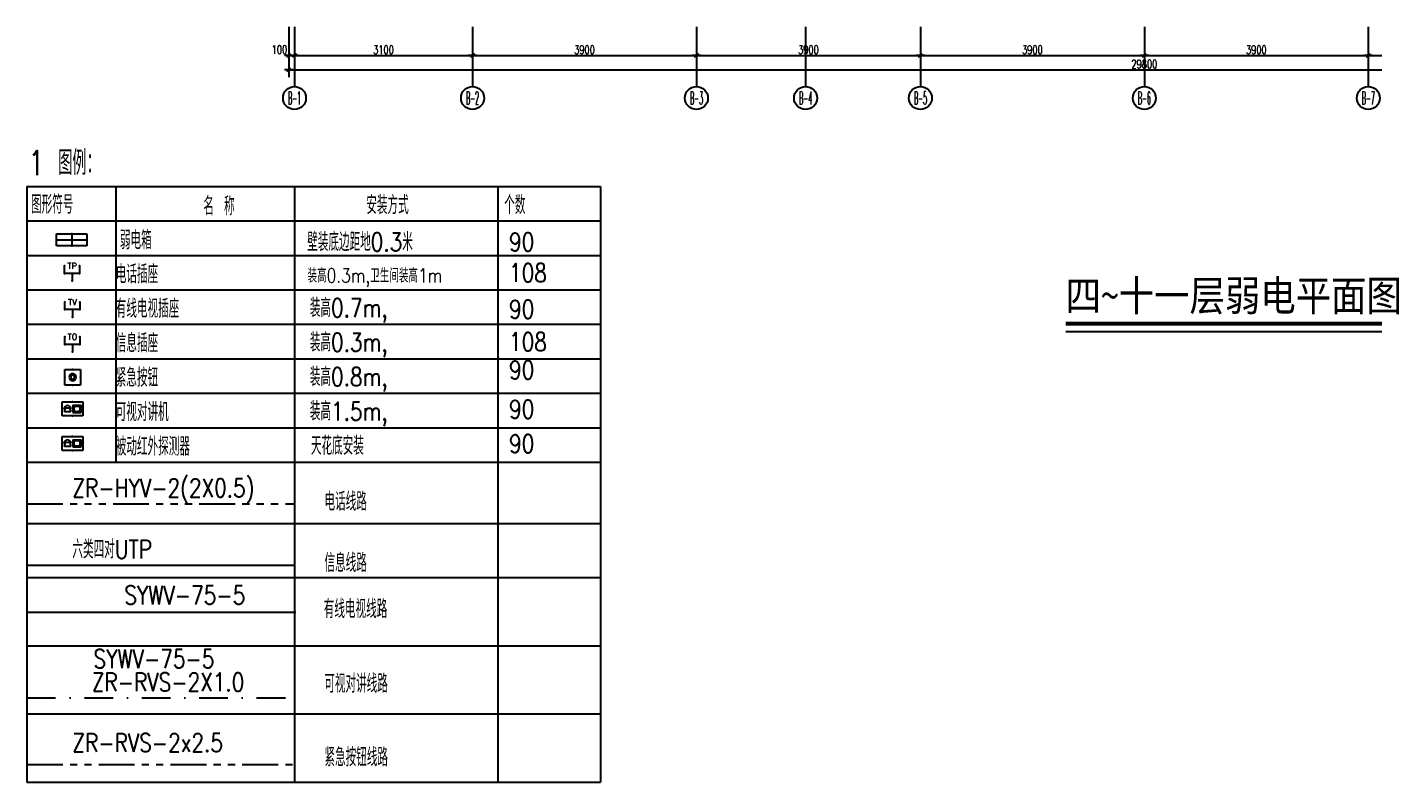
# Model space of a CAD drawing. Extents: x -41969 to 449372, y 65390 to 759577.
# Drawn here: x 315245 to 338705, y 695858 to 709006 of the extents above; entities that cross this region are included whole.
import ezdxf
from ezdxf.enums import TextEntityAlignment as Align

# ---------------------------------------------------------------- set-up
doc = ezdxf.new("R2010")
doc.units = 0
doc.header["$LTSCALE"] = 1000
doc.header["$MEASUREMENT"] = 0
for name, pattern in [('DASHDOT', [1, 0.5, -0.25, 0, -0.25]), ('PHANTOM2', [1.25, 0.625, -0.125, 0.125, -0.125, 0.125, -0.125]), ('PHANTOM3', [1.5, 0.625, -0.125, 0.125, -0.125, 0.125, -0.125, 0.125, -0.125])]:
    doc.linetypes.add(name, pattern=pattern)
for name, color, linetype in [('AXIS_TEXT', 7, 'Continuous'), ('DIM_SYMB', 3, 'Continuous'), ('EQUIP-消防', 241, 'Continuous'), ('EQUIP-箱柜', 241, 'Continuous'), ('EQUIP-通讯', 241, 'Continuous'), ('PUB_TEXT', 7, 'Continuous'), ('TEL_TEXT', 7, 'Continuous'), ('WIRE-照明', 120, 'Continuous'), ('ZM1', 2, 'Continuous'), ('标注', 1, 'Continuous'), ('电气标注', 6, 'Continuous')]:
    doc.layers.add(name, color=color, linetype=linetype)
doc.styles.add('_TCH_AXIS', font='COMPLEX', dxfattribs={"bigfont": 'GBCBIG'})
doc.styles.add('_TCH_LABEL', font='COMPLEX', dxfattribs={"bigfont": 'GBCBIG'})
doc.styles.add('_TEL_DIM', font='SIMPLEX', dxfattribs={"width": 0.8, "height": 3.5, "bigfont": 'HZTXT'})
doc.styles.add('COMPLEX', font='complex_.ttf')
doc.styles.add('DIM_FONT', font='SIMPLEX', dxfattribs={"width": 0.7, "bigfont": 'GBCBIG'})
doc.styles.add('GBHZFS', font='romans.shx', dxfattribs={"width": 0.8, "bigfont": 'gbhzfs.shx'})
doc.styles.get("Standard").update_dxf_attribs({"font": 'gbenor.shx', "bigfont": 'gbcbig.shx'})
doc.styles.add('宋体', font='', dxfattribs={"width": 0.85})
doc.styles.get('宋体').set_extended_font_data('NSimSun')
doc.linetypes.add('TV', pattern='A,2.8,-0.1,["TV",_TEL_DIM,S=0.07,R=0,X=0,Y=-0.1],-0.52', length=3.42)
doc.dimstyles.new('DIMN', dxfattribs={"dimtxt": 300, "dimasz": 1, "dimexe": 250, "dimexo": 0, "dimgap": 150, "dimtad": 1, "dimdec": 0, "dimzin": 0, "dimdsep": 46, "dimtxsty": 'DIM_FONT', "dimblk": '_DIMX', "dimcen": 0.09, "dimclrd": 1, "dimclrt": 7, "dimadec": 0, "dimazin": 0, "dimtfac": 1, "dimtdec": 0, "dimtix": 1, "dimtmove": 2, "dimatfit": 3, "dimldrblk": '_DIMX', "dimfxl": 0, "dimtolj": 1, "dimtzin": 0, "dimarcsym": 0})

# ---------------------------------------------------------------- blocks, each defined once
blk = doc.blocks.new('_DIMX')
blk.add_line((-150, 0), (150, 0))
at = {"const_width": 50}
blk.add_lwpolyline([(-70, -70), (70, 70)], dxfattribs=at)
blk = doc.blocks.new('*D97')
at = {"layer": 'Defpoints', "color": 0}
for p in [(86179, -2169371), (89279, -2169371), (89279, -2169867)]:
    blk.add_point(p, dxfattribs=at)
at = {"layer": '标注', "color": 0, "lineweight": -2}
for p, q in [((86179, -2169371), (86179, -2169992)), ((89279, -2169371), (89279, -2169992))]:
    blk.add_line(p, q, dxfattribs=at)
at = {"layer": '标注', "color": 1, "lineweight": -2}
blk.add_line((86180, -2169867), (89279, -2169867), dxfattribs=at)
at = {"layer": '标注', "color": 1, "lineweight": -2, "xscale": 0.5, "yscale": 0.5, "zscale": 0.5, "rotation": 180}
blk.add_blockref('_DIMX', (86179, -2169867), dxfattribs=at)
at = {"layer": '标注', "color": 1, "lineweight": -2, "xscale": 0.5, "yscale": 0.5, "zscale": 0.5}
blk.add_blockref('_DIMX', (89279, -2169867), dxfattribs=at)
at = {"layer": '标注', "color": 7, "insert": (87729, -2169767), "char_height": 150, "attachment_point": 5, "style": 'DIM_FONT'}
blk.add_mtext('\\A1;3100', dxfattribs=at)
blk = doc.blocks.new('*D98')
at = {"layer": 'Defpoints', "color": 0}
for p in [(89279, -2169371), (93179, -2169371), (93179, -2169867)]:
    blk.add_point(p, dxfattribs=at)
at = {"layer": '标注', "color": 0, "lineweight": -2}
for p, q in [((89279, -2169371), (89279, -2169992)), ((93179, -2169371), (93179, -2169992))]:
    blk.add_line(p, q, dxfattribs=at)
at = {"layer": '标注', "color": 1, "lineweight": -2}
blk.add_line((89280, -2169867), (93179, -2169867), dxfattribs=at)
at = {"layer": '标注', "color": 1, "lineweight": -2, "xscale": 0.5, "yscale": 0.5, "zscale": 0.5, "rotation": 180}
blk.add_blockref('_DIMX', (89279, -2169867), dxfattribs=at)
at = {"layer": '标注', "color": 1, "lineweight": -2, "xscale": 0.5, "yscale": 0.5, "zscale": 0.5}
blk.add_blockref('_DIMX', (93179, -2169867), dxfattribs=at)
at = {"layer": '标注', "color": 7, "insert": (91229, -2169767), "char_height": 150, "attachment_point": 5, "style": 'DIM_FONT'}
blk.add_mtext('\\A1;3900', dxfattribs=at)
blk = doc.blocks.new('*D99')
at = {"layer": 'Defpoints', "color": 0}
for p in [(93179, -2169371), (97079, -2169371), (97079, -2169867)]:
    blk.add_point(p, dxfattribs=at)
at = {"layer": '标注', "color": 0, "lineweight": -2}
for p, q in [((93179, -2169371), (93179, -2169992)), ((97079, -2169371), (97079, -2169992))]:
    blk.add_line(p, q, dxfattribs=at)
at = {"layer": '标注', "color": 1, "lineweight": -2}
blk.add_line((93180, -2169867), (97079, -2169867), dxfattribs=at)
at = {"layer": '标注', "color": 1, "lineweight": -2, "xscale": 0.5, "yscale": 0.5, "zscale": 0.5, "rotation": 180}
blk.add_blockref('_DIMX', (93179, -2169867), dxfattribs=at)
at = {"layer": '标注', "color": 1, "lineweight": -2, "xscale": 0.5, "yscale": 0.5, "zscale": 0.5}
blk.add_blockref('_DIMX', (97079, -2169867), dxfattribs=at)
at = {"layer": '标注', "color": 7, "insert": (95129, -2169767), "char_height": 150, "attachment_point": 5, "style": 'DIM_FONT'}
blk.add_mtext('\\A1;3900', dxfattribs=at)
blk = doc.blocks.new('*D100')
at = {"layer": 'Defpoints', "color": 0}
for p in [(97079, -2169371), (100979, -2169371), (100979, -2169867)]:
    blk.add_point(p, dxfattribs=at)
at = {"layer": '标注', "color": 0, "lineweight": -2}
for p, q in [((97079, -2169371), (97079, -2169992)), ((100979, -2169371), (100979, -2169992))]:
    blk.add_line(p, q, dxfattribs=at)
at = {"layer": '标注', "color": 1, "lineweight": -2}
blk.add_line((97080, -2169867), (100979, -2169867), dxfattribs=at)
at = {"layer": '标注', "color": 1, "lineweight": -2, "xscale": 0.5, "yscale": 0.5, "zscale": 0.5, "rotation": 180}
blk.add_blockref('_DIMX', (97079, -2169867), dxfattribs=at)
at = {"layer": '标注', "color": 1, "lineweight": -2, "xscale": 0.5, "yscale": 0.5, "zscale": 0.5}
blk.add_blockref('_DIMX', (100979, -2169867), dxfattribs=at)
at = {"layer": '标注', "color": 7, "insert": (99029, -2169767), "char_height": 150, "attachment_point": 5, "style": 'DIM_FONT'}
blk.add_mtext('\\A1;3900', dxfattribs=at)
blk = doc.blocks.new('*D101')
at = {"layer": 'Defpoints', "color": 0}
for p in [(100979, -2169371), (104879, -2169371), (104879, -2169867)]:
    blk.add_point(p, dxfattribs=at)
at = {"layer": '标注', "color": 0, "lineweight": -2}
for p, q in [((100979, -2169371), (100979, -2169992)), ((104879, -2169371), (104879, -2169992))]:
    blk.add_line(p, q, dxfattribs=at)
at = {"layer": '标注', "color": 1, "lineweight": -2}
blk.add_line((100980, -2169867), (104879, -2169867), dxfattribs=at)
at = {"layer": '标注', "color": 1, "lineweight": -2, "xscale": 0.5, "yscale": 0.5, "zscale": 0.5, "rotation": 180}
blk.add_blockref('_DIMX', (100979, -2169867), dxfattribs=at)
at = {"layer": '标注', "color": 1, "lineweight": -2, "xscale": 0.5, "yscale": 0.5, "zscale": 0.5}
blk.add_blockref('_DIMX', (104879, -2169867), dxfattribs=at)
at = {"layer": '标注', "color": 7, "insert": (102929, -2169767), "char_height": 150, "attachment_point": 5, "style": 'DIM_FONT'}
blk.add_mtext('\\A1;3900', dxfattribs=at)
blk = doc.blocks.new('*D102')
at = {"layer": 'Defpoints', "color": 0}
for p in [(104879, -2169371), (108779, -2169371), (108779, -2169867)]:
    blk.add_point(p, dxfattribs=at)
at = {"layer": '标注', "color": 0, "lineweight": -2}
for p, q in [((104879, -2169371), (104879, -2169992)), ((108779, -2169371), (108779, -2169992))]:
    blk.add_line(p, q, dxfattribs=at)
at = {"layer": '标注', "color": 1, "lineweight": -2}
blk.add_line((104880, -2169867), (108779, -2169867), dxfattribs=at)
at = {"layer": '标注', "color": 1, "lineweight": -2, "xscale": 0.5, "yscale": 0.5, "zscale": 0.5, "rotation": 180}
blk.add_blockref('_DIMX', (104879, -2169867), dxfattribs=at)
at = {"layer": '标注', "color": 1, "lineweight": -2, "xscale": 0.5, "yscale": 0.5, "zscale": 0.5}
blk.add_blockref('_DIMX', (108779, -2169867), dxfattribs=at)
at = {"layer": '标注', "color": 7, "insert": (106829, -2169767), "char_height": 150, "attachment_point": 5, "style": 'DIM_FONT'}
blk.add_mtext('\\A1;3900', dxfattribs=at)
blk = doc.blocks.new('*D106')
at = {"layer": 'Defpoints', "color": 0}
for p in [(86079, -2169371), (115879, -2169371), (115879, -2170117)]:
    blk.add_point(p, dxfattribs=at)
at = {"layer": '标注', "color": 0, "lineweight": -2}
for p, q in [((86079, -2169371), (86079, -2170242)), ((115879, -2169371), (115879, -2170242))]:
    blk.add_line(p, q, dxfattribs=at)
at = {"layer": '标注', "color": 1, "lineweight": -2}
blk.add_line((86080, -2170117), (115879, -2170117), dxfattribs=at)
at = {"layer": '标注', "color": 1, "lineweight": -2, "xscale": 0.5, "yscale": 0.5, "zscale": 0.5, "rotation": 180}
blk.add_blockref('_DIMX', (86079, -2170117), dxfattribs=at)
at = {"layer": '标注', "color": 1, "lineweight": -2, "xscale": 0.5, "yscale": 0.5, "zscale": 0.5}
blk.add_blockref('_DIMX', (115879, -2170117), dxfattribs=at)
at = {"layer": '标注', "color": 7, "insert": (100979, -2170017), "char_height": 150, "attachment_point": 5, "style": 'DIM_FONT'}
blk.add_mtext('\\A1;29800', dxfattribs=at)
blk = doc.blocks.new('_AXISO')
blk.add_circle((0, 0), 0.5)
at = {"layer": 'AXIS_TEXT', "style": 'COMPLEX', "width": 1.041667}
blk.add_attdef('A', text='', height=0.56, dxfattribs=at).set_placement((-0.25, -0.28), (0.25, -0.28), align=Align.FIT)
blk = doc.blocks.new('*D107')
at = {"layer": 'Defpoints', "color": 0}
for p in [(86079, -2169371), (86179, -2169371), (86079, -2169867)]:
    blk.add_point(p, dxfattribs=at)
at = {"layer": '标注', "color": 0, "lineweight": -2}
for p, q in [((86079, -2169371), (86079, -2169992)), ((86179, -2169371), (86179, -2169992))]:
    blk.add_line(p, q, dxfattribs=at)
at = {"layer": '标注', "color": 1, "lineweight": -2}
blk.add_line((86179, -2169867), (86080, -2169867), dxfattribs=at)
at = {"layer": '标注', "color": 1, "lineweight": -2, "xscale": 0.5, "yscale": 0.5, "zscale": 0.5, "rotation": 180}
blk.add_blockref('_DIMX', (86079, -2169867), dxfattribs=at)
at = {"layer": '标注', "color": 1, "lineweight": -2, "xscale": 0.5, "yscale": 0.5, "zscale": 0.5}
blk.add_blockref('_DIMX', (86179, -2169867), dxfattribs=at)
at = {"layer": '标注', "color": 7, "insert": (85917, -2169766), "char_height": 150, "attachment_point": 5, "style": 'DIM_FONT'}
blk.add_mtext('\\A1;100', dxfattribs=at)
blk = doc.blocks.new('$equip$00001423')
for p, q in [((0.75, 0.6), (-0.75, 0.6)), ((-0.75, 0.6), (-0.75, 0)), ((-0.75, 0.3), (0.75, 0.3)), ((-0.75, 0), (0.75, 0)), ((0, 0), (0, 0.6)), ((0.75, 0), (0.75, 0.6))]:
    blk.add_line(p, q)
for p in [(-0.75, 0.3), (0, 0.6), (0, 0), (0.75, 0.3)]:
    blk.add_point(p)
at = {"style": '_TCH_LABEL', "flags": 9}
blk.add_attdef('A', (0, 0), '', height=0.00002, dxfattribs=at)
blk = doc.blocks.new('$equip$00001867')
for p, q in [((-0.5, 0.499), (-0.5, 0.999)), ((0.5, 0.999), (0.5, 0.499)), ((0.5, 0.499), (-0.5, 0.499)), ((0, 0.5), (0, 0))]:
    blk.add_line(p, q)
for p in [(-0.5, 0.999), (0.5, 0.999), (-0.5, 0.499), (0, 0), (0.5, 0.499)]:
    blk.add_point(p)
at = {"color": 7, "style": '_TEL_DIM'}
blk.add_attdef('$TEXT$', text='', height=0.4, dxfattribs=at).set_placement((0, 0.999), align=Align.MIDDLE_CENTER)
at = {"color": 7, "style": '_TEL_DIM', "flags": 1}
blk.add_attdef('A', text='', height=0.00002, dxfattribs=at).set_placement((0, 0), align=Align.MIDDLE_CENTER)
blk = doc.blocks.new('$equip$00001722')
for p, q in [((-0.5, 0), (-0.5, -1)), ((0.5, 0), (-0.5, 0)), ((0.5, -1), (0.5, 0)), ((-0.5, -1), (0.5, -1))]:
    blk.add_line(p, q)
for radius in [0.225, 0.126]:
    blk.add_circle((0, -0.5), radius)
for p in [(0, 0), (-0.5, -0.5), (0.5, -0.5), (0, -1)]:
    blk.add_point(p)
at = {"flags": 9}
blk.add_attdef('A', (0, 0), '', height=0.00002, dxfattribs=at)
blk.add_attdef('B', text='', height=0.4, dxfattribs=at).set_placement((0.884, -0.7), align=Align.MIDDLE_CENTER)
blk = doc.blocks.new('$equip$00001887')
at = {"color": 0, "linetype": 'Continuous'}
for p, q in [((-0.75, 0.5), (0.75, 0.5)), ((-0.75, -0.5), (-0.75, 0.5)), ((-0.631, 0.015), (-0.533, 0.015)), ((-0.59, -0.215), (-0.51, 0.09)), ((-0.51, 0.09), (-0.51, 0.09)), ((-0.51, 0.09), (-0.215, 0.09)), ((-0.215, 0.09), (-0.135, -0.215)), ((-0.193, 0.015), (-0.095, 0.015)), ((0.027, 0.263), (0.027, -0.256)), ((0.027, 0.263), (0.61, 0.263)), ((0.081, 0.166), (0.16, 0.185)), ((0.081, 0.166), (0.081, -0.159)), ((0.16, 0.185), (0.222, 0.199)), ((0.222, 0.199), (0.273, 0.207)), ((0.273, 0.207), (0.319, 0.21)), ((0.319, 0.21), (0.364, 0.207)), ((0.364, 0.207), (0.415, 0.199)), ((0.415, 0.199), (0.477, 0.185)), ((0.477, 0.185), (0.556, 0.166)), ((0.556, -0.159), (0.556, 0.166)), ((0.61, -0.256), (0.61, 0.263)), ((0.75, 0.5), (0.75, -0.5)), ((0.75, -0.5), (-0.75, -0.5)), ((-0.135, -0.215), (-0.59, -0.215)), ((0.027, -0.256), (0.61, -0.256)), ((0.16, -0.179), (0.081, -0.159)), ((0.222, -0.193), (0.16, -0.179)), ((0.273, -0.201), (0.222, -0.193)), ((0.319, -0.204), (0.273, -0.201)), ((0.364, -0.201), (0.319, -0.204)), ((0.415, -0.193), (0.364, -0.201)), ((0.477, -0.179), (0.415, -0.193)), ((0.556, -0.159), (0.477, -0.179))]:
    blk.add_line(p, q, dxfattribs=at)
blk.add_arc((-0.363, -0.017), 0.27, 6.98974, 173.01026, dxfattribs=at)
for p in [(-0.75, 0), (0, 0.5), (0.75, 0), (0, -0.5)]:
    blk.add_point(p)
at = {"layer": 'TEL_TEXT', "style": '_TEL_DIM', "flags": 1}
blk.add_attdef('A', text='', height=0.00002, dxfattribs=at).set_placement((0, 0), align=Align.MIDDLE_CENTER)
blk = doc.blocks.new('A$C1C350876')
at = {"layer": '标注', "color": 1}
for p, q in [((-13675.4, -12291.6), (-13675.4, -13329.1)), ((-10575.4, -12291.6), (-10575.4, -13329.1)), ((-6675.4, -12291.6), (-6675.4, -13329.1)), ((-4775.4, -12291.6), (-4775.4, -13329.1)), ((-2775.4, -12291.6), (-2775.4, -13329.1)), ((1124.6, -12291.6), (1124.6, -13329.1)), ((5024.6, -12291.6), (5024.6, -13329.1))]:
    blk.add_line(p, q, dxfattribs=at)
ref = blk.add_blockref('_AXISO', (-13675.4, -13529.1), dxfattribs=dict(at, xscale=400, yscale=400, zscale=400))
ref.add_attrib('A', 'B-1', dxfattribs={"layer": 'AXIS_TEXT', "height": 226.27, "style": '_TCH_AXIS', "width": 0.368421}).set_placement((-13788.5, -13642.2), (-13562.2, -13642.2), align=Align.FIT)
ref = blk.add_blockref('_AXISO', (-10575.4, -13529.1), dxfattribs=dict(at, xscale=400, yscale=400, zscale=400))
ref.add_attrib('A', 'B-2', dxfattribs={"layer": 'AXIS_TEXT', "height": 226.27, "style": '_TCH_AXIS', "width": 0.33871}).set_placement((-10688.5, -13642.2), (-10462.2, -13642.2), align=Align.FIT)
ref = blk.add_blockref('_AXISO', (-6675.4, -13529.1), dxfattribs=dict(at, xscale=400, yscale=400, zscale=400))
ref.add_attrib('A', 'B-3', dxfattribs={"layer": 'AXIS_TEXT', "height": 226.27, "style": '_TCH_AXIS', "width": 0.33871}).set_placement((-6788.5, -13642.2), (-6562.2, -13642.2), align=Align.FIT)
ref = blk.add_blockref('_AXISO', (-4775.4, -13529.1), dxfattribs=dict(at, xscale=400, yscale=400, zscale=400))
ref.add_attrib('A', 'B-4', dxfattribs={"layer": 'AXIS_TEXT', "height": 226.27, "style": '_TCH_AXIS', "width": 0.328125}).set_placement((-4888.5, -13642.2), (-4662.2, -13642.2), align=Align.FIT)
ref = blk.add_blockref('_AXISO', (-2775.4, -13529.1), dxfattribs=dict(at, xscale=400, yscale=400, zscale=400))
ref.add_attrib('A', 'B-5', dxfattribs={"layer": 'AXIS_TEXT', "height": 226.27, "style": '_TCH_AXIS', "width": 0.33871}).set_placement((-2888.5, -13642.2), (-2662.2, -13642.2), align=Align.FIT)
ref = blk.add_blockref('_AXISO', (1124.6, -13529.1), dxfattribs=dict(at, xscale=400, yscale=400, zscale=400))
ref.add_attrib('A', 'B-6', dxfattribs={"layer": 'AXIS_TEXT', "height": 226.27, "style": '_TCH_AXIS', "width": 0.33871}).set_placement((1011.5, -13642.2), (1237.8, -13642.2), align=Align.FIT)
ref = blk.add_blockref('_AXISO', (5024.6, -13529.1), dxfattribs=dict(at, xscale=400, yscale=400, zscale=400))
ref.add_attrib('A', 'B-7', dxfattribs={"layer": 'AXIS_TEXT', "height": 226.27, "style": '_TCH_AXIS', "width": 0.33871}).set_placement((4911.5, -13642.2), (5137.8, -13642.2), align=Align.FIT)
dim = blk.add_linear_dim(base=(-13775.4, -12788.4), p1=(-13675.4, -12291.6), p2=(-13775.4, -12291.6), angle=180, dimstyle='DIMN', override={"dimscale": 0.5, "dimgap": 50}, dxfattribs=at)
dim.commit()
dim.dimension.update_dxf_attribs({"geometry": '*D107', "text_midpoint": (-13937.7, -12687.2), "dimtype": 129, "insert": (-99854.4, 2157078.9)})
for p1, p2, distance, picture, middle in [((-13775.4, -12291.6), (16024.6, -12291.6), -746.8, '*D106', (1124.6, -12938.4)), ((-13675.4, -12291.6), (-10575.4, -12291.6), -496.8, '*D97', (-12125.4, -12688.4)), ((-10575.4, -12291.6), (-6675.4, -12291.6), -496.8, '*D98', (-8625.4, -12688.4)), ((-6675.4, -12291.6), (-2775.4, -12291.6), -496.8, '*D99', (-4725.4, -12688.4)), ((-2775.4, -12291.6), (1124.6, -12291.6), -496.8, '*D100', (-825.4, -12688.4)), ((1124.6, -12291.6), (5024.6, -12291.6), -496.8, '*D101', (3074.6, -12688.4)), ((5024.6, -12291.6), (8924.6, -12291.6), -496.8, '*D102', (6974.6, -12688.4))]:
    dim = blk.add_aligned_dim(p1=p1, p2=p2, distance=distance, dimstyle='DIMN', override={"dimscale": 0.5, "dimgap": 50}, dxfattribs=at)
    dim.commit()
    dim.dimension.update_dxf_attribs({"geometry": picture, "text_midpoint": middle, "insert": (-99854.4, 2157078.9)})

msp = doc.modelspace()

# ---------------------------------------------------------------- linework, layer by layer
at = {"layer": 'DIM_SYMB', "const_width": 70}
msp.add_lwpolyline([(333334.7, 703841.9), (341324.9, 703841.9)], dxfattribs=at)
at = {"layer": 'DIM_SYMB'}
msp.add_lwpolyline([(333334.7, 703701.9), (341324.9, 703701.9)], dxfattribs=at)
at = {"layer": 'WIRE-照明', "linetype": 'PHANTOM3'}
msp.add_line((315245.4, 700702.2), (319906.1, 700702.2), dxfattribs=at)
at = {"layer": 'WIRE-照明', "linetype": 'ByBlock'}
msp.add_line((315245.4, 699634.3), (319906.1, 699634.3), dxfattribs=at)
at = {"layer": 'WIRE-照明', "linetype": 'TV', "ltscale": 0.5}
msp.add_line((315266.7, 698817.9), (319927.4, 698817.9), dxfattribs=at)
at = {"layer": 'WIRE-照明', "linetype": 'DASHDOT'}
msp.add_line((315245.4, 697324.3), (319906.1, 697324.3), dxfattribs=at)
at = {"layer": 'WIRE-照明', "linetype": 'PHANTOM2'}
msp.add_line((315245.4, 696161.8), (319906.1, 696161.8), dxfattribs=at)
at = {"layer": 'ZM1', "color": 6}
for p, q in [((315245.4, 706227.9), (315245.4, 695858.3)), ((315245.4, 706227.9), (325232.1, 706227.9)), ((316793.5, 706227.9), (316793.5, 701427.9)), ((319906.1, 706227.9), (319906.1, 695858.3)), ((323445.8, 706227.9), (323445.8, 695858.3)), ((325232.1, 706227.9), (325232.1, 695858.3)), ((315245.4, 705627.9), (325232.1, 705627.9)), ((315245.4, 705027.9), (325232.1, 705027.9)), ((315245.4, 704427.9), (325232.1, 704427.9)), ((315245.4, 703827.9), (325232.1, 703827.9)), ((315245.4, 703227.9), (325232.1, 703227.9)), ((315245.4, 702627.9), (325232.1, 702627.9)), ((315245.4, 702027.9), (325232.1, 702027.9)), ((315245.4, 701427.9), (325232.1, 701427.9)), ((315245.4, 701427.9), (325232.1, 701427.9)), ((315245.4, 700360), (325232.1, 700360)), ((315245.4, 699417.8), (325232.1, 699417.8)), ((315245.4, 698231.3), (325232.1, 698231.3)), ((315245.4, 697044.8), (325232.1, 697044.8)), ((315245.4, 695858.3), (325232.1, 695858.3))]:
    msp.add_line(p, q, dxfattribs=at)

# ---------------------------------------------------------------- block references
at = {"layer": 'EQUIP-消防', "xscale": -273.0666666666511, "yscale": 273.0666666666511, "zscale": 273.0666666666667}
msp.add_blockref('$equip$00001722', (316040.6, 703043.7), dxfattribs=at)
at = {"layer": 'EQUIP-箱柜', "xscale": -352.7999999999884, "yscale": 352.8000000000466, "zscale": 352.8, "rotation": 180}
msp.add_blockref('$equip$00001423', (316024.4, 705403.4), dxfattribs=at)
at = {"layer": 'EQUIP-通讯'}
ref = msp.add_blockref('$equip$00001867', (316031.1, 704583.7), dxfattribs=dict(at, xscale=261.3333333333139, yscale=261.3333333332557, zscale=261.3333333333333))
ref.add_attrib('$TEXT$', 'TP', dxfattribs={"layer": 'TEL_TEXT', "height": 104.53, "style": '_TEL_DIM'}).set_placement((316031.1, 704844.7), align=Align.MIDDLE_CENTER)
ref = msp.add_blockref('$equip$00001867', (316037.3, 703952.9), dxfattribs=dict(at, xscale=261.3333333333139, yscale=261.3333333332557, zscale=261.3333333333333))
ref.add_attrib('$TEXT$', 'TV', dxfattribs={"layer": 'TEL_TEXT', "height": 104.53, "style": '_TEL_DIM'}).set_placement((316037.3, 704214), align=Align.MIDDLE_CENTER)
ref = msp.add_blockref('$equip$00001867', (316037.3, 703348.8), dxfattribs=dict(at, xscale=261.3333333333139, yscale=261.3333333332557, zscale=261.3333333333333))
ref.add_attrib('$TEXT$', 'TO', dxfattribs={"layer": 'TEL_TEXT', "height": 104.53, "style": '_TEL_DIM'}).set_placement((316037.3, 703609.9), align=Align.MIDDLE_CENTER)
at = {"layer": 'EQUIP-通讯', "xscale": 241.9199999999837, "yscale": 241.9200000000419, "zscale": 241.92}
for p in [(316039.7, 702354.5), (316039.7, 701754.5)]:
    msp.add_blockref('$equip$00001887', p, dxfattribs=at)
at = {"layer": '标注'}
msp.add_blockref('A$C1C350876', (333580.5, 721297.2), dxfattribs=at)

# ---------------------------------------------------------------- texts
at = {"layer": 'PUB_TEXT', "style": '宋体', "width": 0.85}
msp.add_text('四~十一层弱电平面图', height=531.65, dxfattribs=at).set_placement((333334.7, 704061.6))
at = {"layer": '电气标注', "color": 6, "style": 'GBHZFS', "width": 0.8}
msp.add_text('1 图例：', height=426.67, dxfattribs=at).set_placement((315264.6, 706427.7))
at = {"layer": '电气标注', "style": 'GBHZFS', "width": 0.8}
for s, height, p in [('图形符号', 320, (315317.7, 705754.7)), ('名 称', 320, (318317.8, 705725.8)), ('安装方式', 320, (321156.3, 705745.7)), ('个数', 320, (323557.4, 705745.7)), ('弱电箱', 320, (316864.1, 705135.4)), ('壁装底边距地0.3米', 320, (320127, 705102.1)), ('90', 320, (323641.1, 705102.1)), ('电话插座', 320, (316792.5, 704541.6)), (' 装高0.3m,卫生间装高1m', 245.333, (319997.2, 704555)), ('108', 320, (323641.1, 704566.3)), ('有线电视插座', 320, (316792.5, 703941.6)), (' 装高0.7m,', 320, (319997.2, 703955)), ('90', 320, (323641.1, 703931)), ('信息插座', 320, (316792.5, 703341.6)), (' 装高0.3m,', 320, (319997.2, 703355)), ('108', 320, (323641.1, 703365)), ('紧急按钮', 320, (316792.5, 702741.6)), (' 装高0.8m,', 320, (319997.2, 702755)), ('90', 320, (323641.1, 702874.1)), ('可视对讲机', 320, (316792.5, 702141.6)), (' 装高1.5m,', 320, (319997.2, 702155)), ('90', 320, (323641.1, 702190.1)), ('被动红外探测器', 320, (316792.5, 701541.6)), ('天花底安装', 320, (320191.2, 701555)), ('90', 320, (323641.1, 701590.1)), ('ZR-HYV-2(2X0.5)', 320, (316037.2, 700819.3)), ('电话线路', 320, (320427.1, 700582.3)), ('六类四对UTP', 320, (316037.2, 699751.4)), ('信息线路', 320, (320427.1, 699514.4)), ('SYWV-75-5', 320, (316941, 698952.1)), ('有线电视线路', 320, (320414.9, 698711.9)), ('SYWV-75-5', 320, (316404.1, 697844)), ('ZR-RVS-2X1.0', 320, (316374.8, 697438.6)), ('可视对讲线路', 320, (320424, 697412.6)), ('ZR-RVS-2x2.5', 320, (316037.2, 696383.1)), ('紧急按钮线路', 320, (320427.1, 696132.7))]:
    msp.add_text(s, height=height, dxfattribs=at).set_placement(p)

doc.saveas('drawing.dxf')
